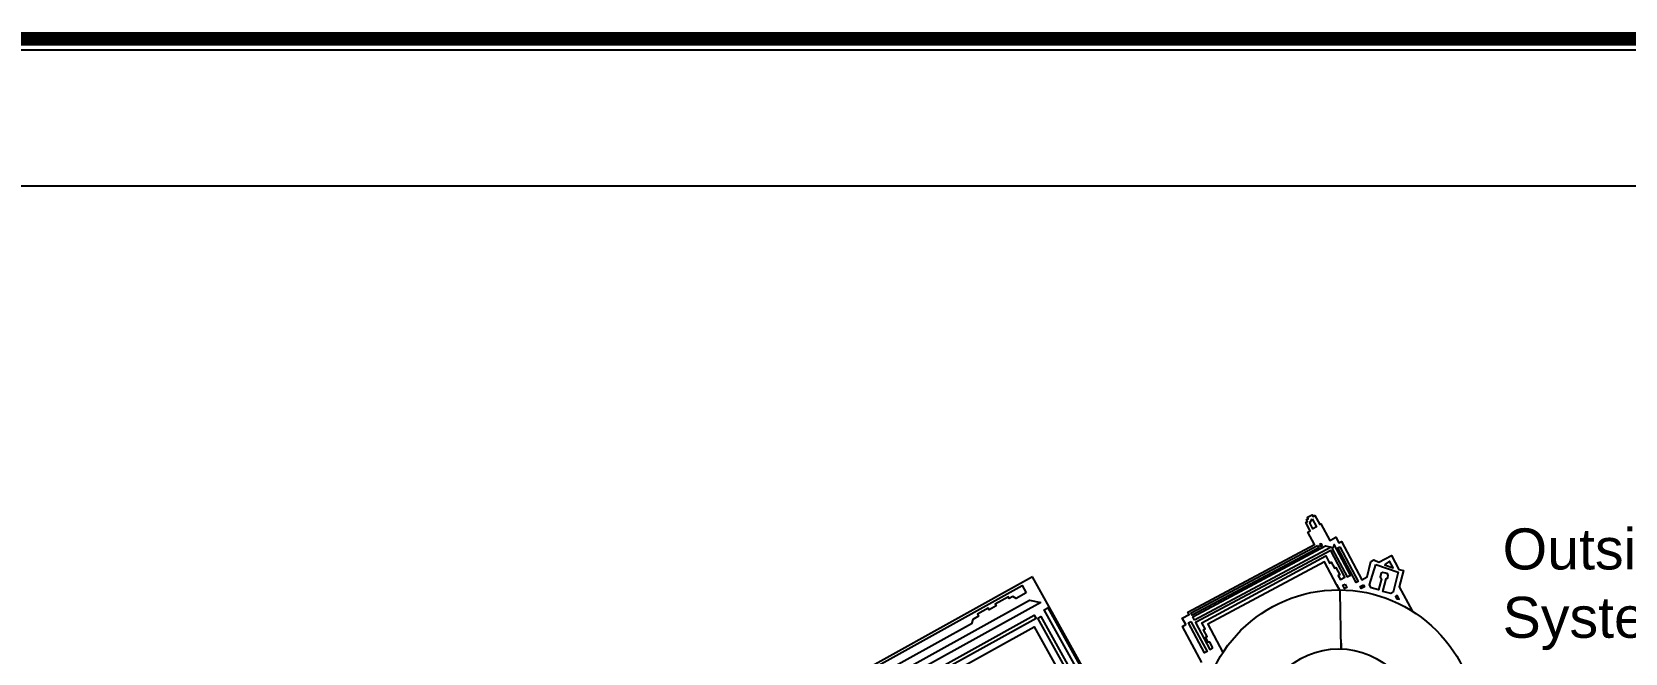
# Model space of a CAD drawing. Header units: millimetres. Extents: x 3191 to 879702, y -27549 to 222194.
# Drawn here: x 156491 to 168144, y 35693 to 40237 of the extents above; entities that cross this region are included whole.
import ezdxf

# ---------------------------------------------------------------- set-up
doc = ezdxf.new("R2010")
doc.units = ezdxf.units.MM
doc.header["$MEASUREMENT"] = 0
doc.layers.add('Granulator', color=11, linetype='Continuous')
doc.layers.add('Worker-Walkway', color=8, linetype='Continuous')
doc.styles.get("Standard").update_dxf_attribs({"font": 'arial.ttf'})

msp = doc.modelspace()

# ---------------------------------------------------------------- linework, layer by layer
at = {"const_width": 100}
msp.add_lwpolyline([(179201.17179, 37698.5266), (179201.17179, 40187.16726), (139137.05081, 40187.16726)], dxfattribs=at)
at = {"layer": 'Granulator'}
for points in [[(165048.09851, 35623.11306), (164906.44943, 35888.70022), (164930.27287, 35901.40628), (164904.86074, 35949.05315), (164954.27231, 35975.40646), (164945.0957, 35992.61228), (165872.00372, 36486.97225), (165823.29715, 36578.29541), (165840.06178, 36587.23671), (165807.35544, 36648.55999), (165820.1495, 36655.38362), (165812.61998, 36669.50121), (165825.41405, 36676.32483), (165819.76691, 36686.91303), (165854.61971, 36705.50153), (165861.20804, 36693.14863), (165874.88445, 36700.44286), (165909.94378, 36634.70783), (165918.3261, 36639.17848), (165983.73879, 36516.53192), (166020.79746, 36536.2969), (166027.41508, 36539.82636), (166049.29775, 36498.79712), (166068.70943, 36509.15021), (166217.65273, 36229.88663), (166256.03493, 36250.35751), (166283.50466, 36362.47537), (166305.12222, 36374.00494), (166342.0047, 36357.97581), (166434.21021, 36407.15298), (166489.03452, 36304.35928), (166522.29927, 36298.30071), (166490.77076, 36178.91811), (166585.68336, 36000.96025)], [(166013.3273, 36480.1792), (166001.20984, 36456.1497), (166110.85845, 36250.56229), (166134.24071, 36263.03306), (166014.7096, 36487.1498), (166013.3273, 36480.1792)], [(165129.15652, 35730.37838), (165106.56796, 35772.73115), (165093.80325, 35773.28987), (165074.74415, 35809.02502), (165085.77352, 35814.90746), (165059.42021, 35864.31903), (165070.89075, 35870.43676), (165047.1257, 35914.9954), (165953.38671, 36403.44345), (165981.3871, 36350.94366), (165994.62235, 36358.00259), (166018.15209, 36313.88512), (166027.41676, 36318.82636), (166055.88775, 36265.44423), (166045.29956, 36259.79709), (166060.82919, 36230.67956), (166093.91729, 36248.32687), (165990.15111, 36442.88491), (165001.91982, 35915.81859), (165107.33308, 35718.17233), (165129.15652, 35730.37838)], [(166032.9177, 36194.82641), (166053.77198, 36155.72535), (166032.9177, 36194.82641), (165944.91645, 36359.82574), (165090.80226, 35904.28985), (165201.62613, 35696.49889)], [(166382.97543, 36339.59377), (166446.21089, 36316.65307), (166420.79877, 36364.29994), (166382.97543, 36339.59377)], [(166319.41659, 36340.82858), (166483.06408, 36284.74158), (166447.56519, 36137.74132), (166429.9182, 36128.32942), (166370.4475, 36144.21132), (166394.65268, 36235.88797), (166407.00557, 36242.4763), (166410.74072, 36262.03515), (166403.91709, 36274.82922), (166370.8288, 36282.68191), (166359.35826, 36276.56418), (166352.65257, 36250.88765), (166360.65268, 36235.88772), (166340.85918, 36155.06404), (166285.212, 36170.15185), (166272.97654, 36193.09293), (166319.41659, 36340.82858)], [(162198.35016, 35334.57997), (163732.86467, 36186.87841), (163762.1389, 36134.17184)], [(163762.1389, 36134.17184), (163688.50407, 36093.27366), (163664.16851, 36107.10587), (163639.62357, 36093.47315), (163633.56687, 36104.37789), (163536.29575, 36050.35166), (163543.36196, 36037.62936), (163492.4539, 36009.35406), (163485.89245, 36021.16758), (163406.80309, 35977.23985), (163414.87869, 35962.7002), (163373.06151, 35939.47415), (163362.34784, 35907.36406), (162623.27188, 35496.86727)], [(166066.56801, 35766.23843), (166067.09764, 35737.62078), (166067.3626, 35723.30375), (166059.66182, 36139.40306), (166059.36059, 36155.67979)], [(166475.21242, 36115.65329), (166464.71249, 36106.65321), (166474.12438, 36089.00622), (166491.41852, 36086.32988), (166475.21242, 36115.65329)]]:
    msp.add_lwpolyline(points, dxfattribs=at)
for points in [[(165854.97288, 36675.08976), (165886.73804, 36615.53118), (165860.26756, 36601.41333), (165838.09076, 36645.11905)], [(165892.97436, 36480.59005), (165902.38626, 36462.94306), (164978.12529, 35969.99488), (164968.71339, 35987.64187)], [(164993.36085, 35935.05382), (164980.65478, 35958.87725), (165951.23909, 36476.53167), (165993.50386, 36468.47317)], [(165908.03314, 36486.35487), (165915.09206, 36473.11963), (165927.44495, 36479.70796), (165920.38603, 36492.9432)], [(166056.73914, 36471.03247), (166191.79988, 36217.7982), (166177.24111, 36210.03338), (166042.18037, 36463.26765)], [(163809.93222, 36251.73303), (162089.50395, 35296.17457), (163948.32106, 31949.48087), (165668.74933, 32905.03934)], [(166095.4765, 36197.59159), (166108.41786, 36173.32698), (166092.0944, 36164.62097), (166079.15304, 36188.88558)], [(166230.24124, 36193.53379), (166238.47665, 36178.09267), (166212.88852, 36164.44542), (166204.65311, 36179.88653)], [(163868.97133, 36063.90019), (162237.18614, 35157.57577), (162253.17029, 35229.11161), (163787.27202, 36080.35435)], [(165315.05855, 33512.36902), (165288.99322, 33497.89184), (163894.24404, 36009.05784), (163920.30936, 36023.53502)], [(163835.37939, 35947.25122), (162443.87945, 35174.38579), (162431.02787, 35197.52432), (163822.52781, 35970.38976)], [(163848.53413, 35948.73526), (163869.31522, 35960.27747), (165227.15978, 33515.55615), (165206.37869, 33504.01394)], [(164967.68445, 35924.75951), (165085.56848, 35703.73099), (165067.48032, 35694.08379), (164949.59629, 35915.11231)], [(165138.25984, 33515.54958), (163823.22243, 32785.15287), (162506.84972, 35155.2065), (163821.88714, 35885.60321)]]:
    msp.add_lwpolyline(points, close=True, dxfattribs=at)
for radius in [1010.15791, 578.03504]:
    msp.add_circle((166048.33132, 35145.58209), radius, dxfattribs=at)
at = {"layer": 'Worker-Walkway'}
for points in [[(145561, 39109.5), (145561, 40106.5), (179150, 40106.5), (179150, 39109.5)], [(178153.50007, 39109.5), (146576.94874, 39109.5)]]:
    msp.add_lwpolyline(points, dxfattribs=at)

# ---------------------------------------------------------------- texts
at = {"insert": (167247.5, 36605), "char_height": 300, "attachment_point": 1}
msp.add_mtext('Outside Fiber\\PSystem', dxfattribs=at)

doc.saveas('drawing.dxf')
